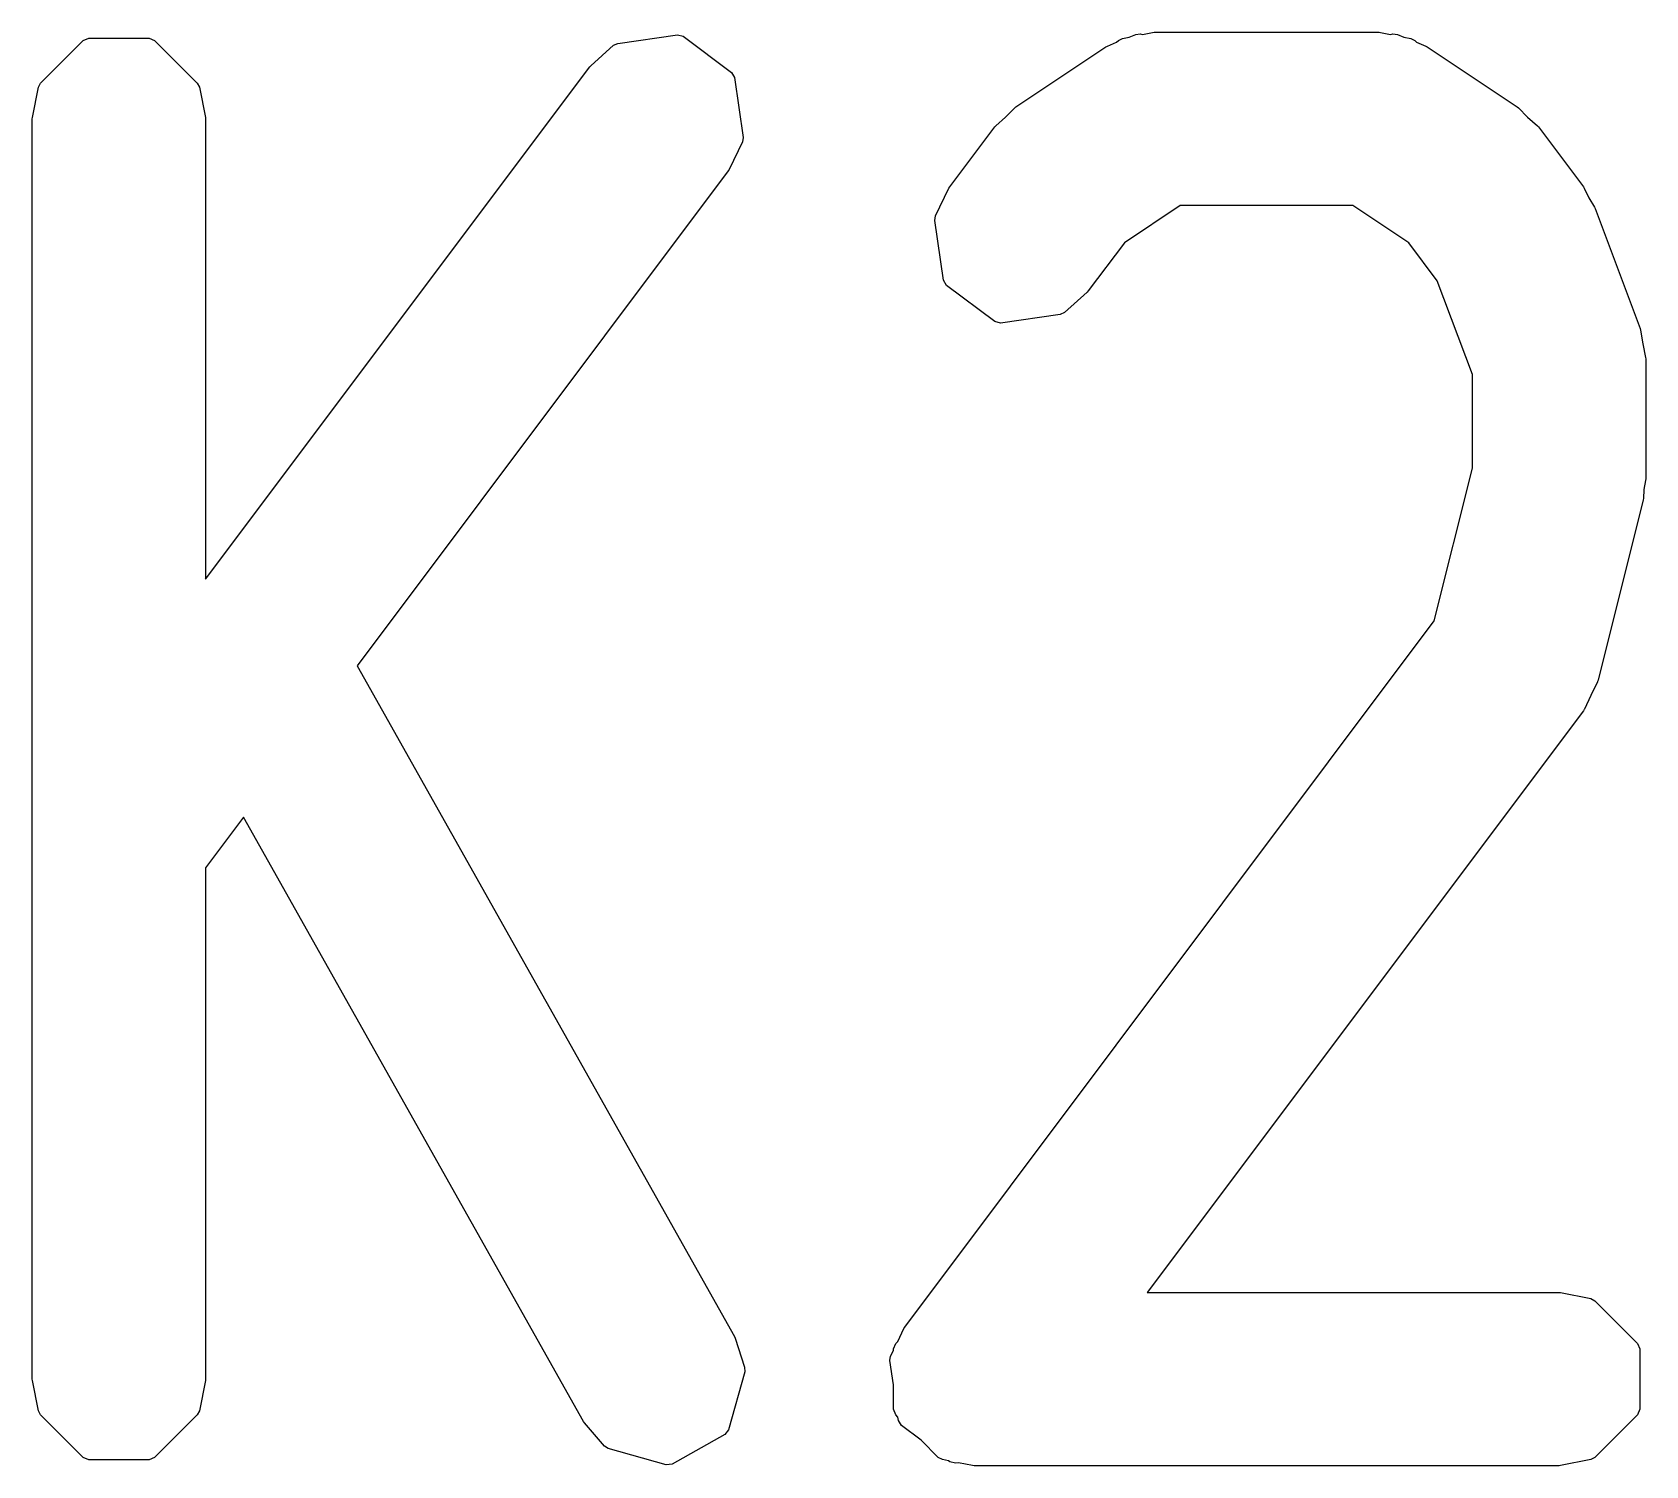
# Model space of a CAD drawing. Header units: millimetres. Extents: x 0 to 98, y 0 to 67.8.
# Drawn here: x 23.002 to 24.026, y 46.83 to 47.74 of the extents above; entities that cross this region are included whole.
import ezdxf

# ---------------------------------------------------------------- set-up
doc = ezdxf.new("R2010")
doc.units = ezdxf.units.MM
doc.layers.add('Edge.Cuts', color=254, linetype='CONTINUOUS', true_color=0xd0d2cd)

msp = doc.modelspace()

# ---------------------------------------------------------------- linework, layer by layer
at = {"layer": 'Edge.Cuts', "linetype": 'CONTINUOUS'}
for p, q in [((23.007413, 47.707775), (23.034473, 47.734835)), ((23.034473, 47.734835), (23.038009, 47.736299)), ((23.038009, 47.736299), (23.076277, 47.736299)), ((23.076277, 47.736299), (23.079813, 47.734835)), ((23.079813, 47.734835), (23.106873, 47.707775)), ((23.356662, 47.718828), (23.371187, 47.731852)), ((23.371187, 47.731852), (23.373818, 47.733079)), ((23.373818, 47.733079), (23.411702, 47.738491)), ((23.411702, 47.738491), (23.415409, 47.737541)), ((23.415409, 47.737541), (23.446024, 47.71458)), ((23.684642, 47.731329), (23.690549, 47.733769)), ((23.690549, 47.733769), (23.691617, 47.734836)), ((23.691617, 47.734836), (23.694175, 47.736203)), ((23.694175, 47.736203), (23.698554, 47.737076)), ((23.698554, 47.737076), (23.702676, 47.738776)), ((23.702676, 47.738776), (23.705562, 47.739057)), ((23.705562, 47.739057), (23.707038, 47.738763)), ((23.707038, 47.738763), (23.713311, 47.740009)), ((23.713311, 47.740009), (23.714286, 47.740105)), ((23.714286, 47.740105), (23.857143, 47.740105)), ((23.857143, 47.740105), (23.858118, 47.740009)), ((23.858118, 47.740009), (23.864389, 47.738763)), ((23.864389, 47.738763), (23.865867, 47.739057)), ((23.865867, 47.739057), (23.868754, 47.738776)), ((23.868754, 47.738776), (23.872876, 47.737075)), ((23.872876, 47.737075), (23.877253, 47.736203)), ((23.877253, 47.736203), (23.879813, 47.734835)), ((23.879813, 47.734835), (23.880879, 47.733769)), ((23.880879, 47.733769), (23.886787, 47.731329)), ((23.626635, 47.692773), (23.683778, 47.730868)), ((23.683778, 47.730868), (23.684642, 47.731329)), ((23.886787, 47.731329), (23.887651, 47.730868)), ((23.887651, 47.730868), (23.944794, 47.692773)), ((23.112143, 47.392963), (23.356, 47.718105)), ((23.356, 47.718105), (23.356662, 47.718828)), ((23.446024, 47.71458), (23.447974, 47.711287)), ((23.447974, 47.711287), (23.453386, 47.673403)), ((23.002239, 47.68608), (23.006045, 47.705214)), ((23.006045, 47.705214), (23.007413, 47.707775)), ((23.106873, 47.707775), (23.108241, 47.705214)), ((23.108241, 47.705214), (23.112047, 47.68608)), ((23.619995, 47.686285), (23.625876, 47.692152)), ((23.625876, 47.692152), (23.626635, 47.692773)), ((23.944794, 47.692773), (23.945553, 47.692152)), ((23.945553, 47.692152), (23.951433, 47.686284)), ((23.002143, 47.685105), (23.002239, 47.68608)), ((23.002143, 46.885105), (23.002143, 47.685105)), ((23.112047, 47.68608), (23.112143, 47.685105)), ((23.112143, 47.685105), (23.112143, 47.392963)), ((23.613143, 47.68001), (23.613805, 47.680733)), ((23.613805, 47.680733), (23.619995, 47.686285)), ((23.951433, 47.686284), (23.957624, 47.680733)), ((23.957624, 47.680733), (23.958286, 47.68001)), ((23.452944, 47.670534), (23.444508, 47.652943)), ((23.453386, 47.673403), (23.452944, 47.670534)), ((23.584571, 47.641916), (23.613143, 47.68001)), ((23.958286, 47.68001), (23.986857, 47.641915)), ((23.444, 47.652105), (23.20838, 47.337947)), ((23.444508, 47.652943), (23.444, 47.652105)), ((23.575628, 47.623487), (23.584063, 47.641078)), ((23.584063, 47.641078), (23.584571, 47.641916)), ((23.986857, 47.641915), (23.987365, 47.641077)), ((23.987365, 47.641077), (23.990318, 47.634918)), ((23.730938, 47.630105), (23.69549, 47.606475)), ((23.840491, 47.630105), (23.730938, 47.630105)), ((23.875937, 47.606475), (23.840491, 47.630105)), ((23.990318, 47.634918), (23.993923, 47.629106)), ((23.575186, 47.620618), (23.575628, 47.623487)), ((23.580597, 47.582734), (23.575186, 47.620618)), ((23.993923, 47.629106), (23.994356, 47.628227)), ((23.994356, 47.628227), (24.022927, 47.552036)), ((23.69549, 47.606475), (23.672571, 47.575914)), ((23.894123, 47.582225), (23.875937, 47.606475)), ((23.582547, 47.579441), (23.580597, 47.582734)), ((23.613161, 47.55648), (23.582547, 47.579441)), ((23.916428, 47.522749), (23.894123, 47.582225)), ((23.671909, 47.575191), (23.657383, 47.562168)), ((23.672571, 47.575914), (23.671909, 47.575191)), ((23.654752, 47.560941), (23.616868, 47.55553)), ((23.657383, 47.562168), (23.654752, 47.560941)), ((23.616868, 47.55553), (23.613161, 47.55648)), ((24.022927, 47.552036), (24.023179, 47.551088)), ((24.023179, 47.551088), (24.024606, 47.542376)), ((24.024606, 47.542376), (24.026332, 47.5337)), ((24.026332, 47.5337), (24.026428, 47.532724)), ((24.026428, 47.532724), (24.026428, 47.456534)), ((23.916428, 47.463306), (23.916428, 47.522749)), ((23.892191, 47.366363), (23.916428, 47.463306)), ((24.026332, 47.455558), (24.025207, 47.449911)), ((24.026428, 47.456534), (24.026332, 47.455558)), ((24.025207, 47.449911), (24.024929, 47.444165)), ((24.024786, 47.443194), (23.996215, 47.328908)), ((24.024929, 47.444165), (24.024786, 47.443194)), ((23.556, 46.918105), (23.892191, 47.366363)), ((23.20838, 47.337947), (23.447937, 46.912069)), ((23.995801, 47.327677), (23.991636, 47.318995)), ((23.99583, 47.32787), (23.995801, 47.327677)), ((23.995876, 47.327965), (23.99583, 47.32787)), ((23.996215, 47.328908), (23.995876, 47.327965)), ((23.991637, 47.318994), (23.987552, 47.310346)), ((23.991636, 47.318995), (23.991637, 47.318994)), ((23.986857, 47.309248), (23.71, 46.940105)), ((23.987368, 47.310092), (23.986857, 47.309248)), ((23.987419, 47.310201), (23.987368, 47.310092)), ((23.987552, 47.310346), (23.987419, 47.310201)), ((23.136261, 47.241788), (23.112143, 47.20963)), ((23.352063, 46.858141), (23.136261, 47.241788)), ((23.112143, 47.20963), (23.112143, 46.885105)), ((23.71, 46.940105), (23.971428, 46.940105)), ((23.971428, 46.940105), (23.972403, 46.940009)), ((23.972403, 46.940009), (23.991537, 46.936203)), ((23.991537, 46.936203), (23.994098, 46.934835)), ((23.994098, 46.934835), (24.021158, 46.907775)), ((23.551555, 46.909061), (23.555492, 46.917267)), ((23.555492, 46.917267), (23.556, 46.918105)), ((23.447937, 46.912069), (23.448331, 46.911172)), ((23.448331, 46.911172), (23.454394, 46.892629)), ((23.547055, 46.899676), (23.548806, 46.903328)), ((23.548806, 46.904239), (23.55027, 46.907774)), ((23.548806, 46.903328), (23.548806, 46.904239)), ((23.55027, 46.907774), (23.551555, 46.909061)), ((24.021158, 46.907775), (24.022622, 46.904239)), ((24.022622, 46.904239), (24.022622, 46.865971)), ((23.454394, 46.892629), (23.454457, 46.889727)), ((23.546614, 46.896807), (23.547055, 46.899676)), ((23.548806, 46.881463), (23.546614, 46.896807)), ((23.002239, 46.88413), (23.002143, 46.885105)), ((23.006045, 46.864996), (23.002239, 46.88413)), ((23.112047, 46.88413), (23.108241, 46.864996)), ((23.112143, 46.885105), (23.112047, 46.88413)), ((23.454457, 46.889727), (23.444139, 46.852876)), ((23.548806, 46.865971), (23.548806, 46.881463)), ((23.007413, 46.862435), (23.006045, 46.864996)), ((23.034473, 46.835375), (23.007413, 46.862435)), ((23.106873, 46.862435), (23.079813, 46.835375)), ((23.108241, 46.864996), (23.106873, 46.862435)), ((23.55027, 46.862435), (23.548806, 46.865971)), ((23.551732, 46.860973), (23.55027, 46.862435)), ((24.021158, 46.862435), (23.994098, 46.835375)), ((24.022622, 46.865971), (24.021158, 46.862435)), ((23.352625, 46.857338), (23.352063, 46.858141)), ((23.365323, 46.842527), (23.352625, 46.857338)), ((23.444139, 46.852876), (23.441775, 46.849866)), ((23.552026, 46.858922), (23.551732, 46.860973)), ((23.553976, 46.85563), (23.552026, 46.858922)), ((23.566371, 46.846334), (23.553976, 46.85563)), ((23.367771, 46.840966), (23.365323, 46.842527)), ((23.404622, 46.830648), (23.367771, 46.840966)), ((23.441775, 46.849866), (23.408421, 46.831105)), ((23.57733, 46.835375), (23.566371, 46.846334)), ((23.038009, 46.833911), (23.034473, 46.835375)), ((23.076277, 46.833911), (23.038009, 46.833911)), ((23.079813, 46.835375), (23.076277, 46.833911)), ((23.408421, 46.831105), (23.404622, 46.830648)), ((23.579891, 46.834007), (23.57733, 46.835375)), ((23.583859, 46.833218), (23.579891, 46.834007)), ((23.584591, 46.832669), (23.583859, 46.833218)), ((23.588298, 46.831719), (23.584591, 46.832669)), ((23.590098, 46.831977), (23.588298, 46.831719)), ((23.599025, 46.830201), (23.590098, 46.831977)), ((23.991537, 46.834007), (23.972403, 46.830201)), ((23.994098, 46.835375), (23.991537, 46.834007)), ((23.6, 46.830105), (23.599025, 46.830201)), ((23.971428, 46.830105), (23.6, 46.830105)), ((23.972403, 46.830201), (23.971428, 46.830105))]:
    msp.add_line(p, q, dxfattribs=at)

doc.saveas('drawing.dxf')
